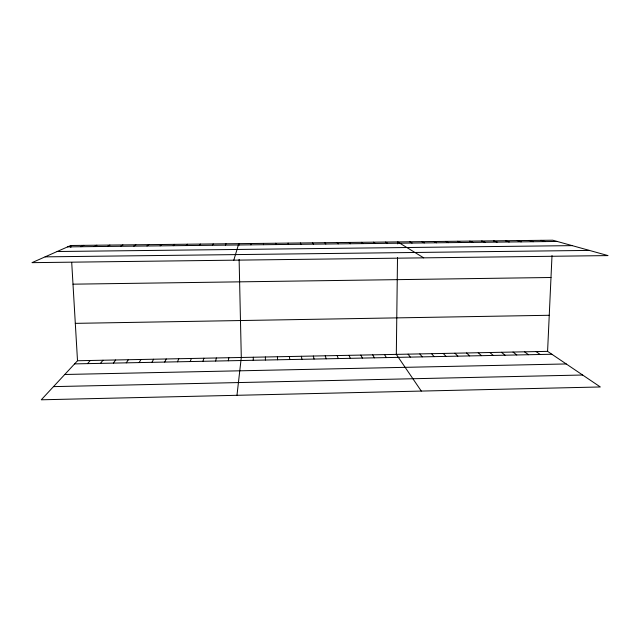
<?xml version="1.0" encoding="UTF-8"?>
<svg xmlns="http://www.w3.org/2000/svg" width="640" height="640" viewBox="0 0 640 640"><rect width="100%" height="100%" fill="white"/><g stroke="black" fill="none" stroke-linecap="round" stroke-linejoin="round"><path stroke-width="0.96" d="M263.472 244.704L263.48 243.384M397.512 257.464L396.32 354.384L421.288 391.072M397.68 243.856L397.712 241.912L423.704 257.856M547.584 351.36L77.512 360.744L41.28 399.792L600.328 386.968L547.584 351.36L552.008 255.576M253.192 360.28L253.36 357.232M236.968 395.304L241.296 357.472L239.112 259.392M250.928 244.848L251.128 243.52M228.304 360.784L228.848 357.72M215.632 361.04L216.376 357.968M233.8 260.184L238.76 243.656L238.808 245.624M202.944 361.296L203.872 358.224M190.224 361.552L191.352 358.472M177.48 361.808L178.8 358.72M225.392 245.128L225.992 243.792M164.704 362.072L166.224 358.968M151.912 362.328L153.632 359.224M212.392 245.272L213.192 243.936M139.088 362.584L141.008 359.472M126.24 362.848L128.36 359.728M113.368 363.104L115.68 359.976M199.36 245.416L200.376 244.072M100.464 363.368L102.984 360.232M87.544 363.624L90.264 360.488M186.312 245.56L187.528 244.216M173.224 245.704L174.648 244.36M160.12 245.848L161.752 244.496M146.984 245.992L148.824 244.64M133.824 246.144L135.872 244.784M120.64 246.288L122.896 244.928M107.424 246.432L109.888 245.064M94.176 246.576L96.856 245.208M80.904 246.728L83.8 245.352M70.72 245.496L32 262.656L608 255.592L552.72 240.208L70.72 245.496L70.832 247.488M53.496 386.624L582.632 375.016M74.592 363.888L551.864 354.256M64.76 374.488L566.24 363.952M75.304 323.36L549.256 315.28M73 284.176L551 277.496M67.608 246.872L557.184 241.456M57.128 251.52L572.208 245.632M45.096 256.856L589.392 250.416M540.928 240.344L545.216 241.584M529.12 240.472L533.232 241.72M517.288 240.6L521.216 241.856M505.432 240.728L509.184 241.984M493.552 240.864L497.128 242.12M481.656 240.992L485.04 242.256M469.728 241.12L472.936 242.384M457.784 241.256L460.808 242.52M445.816 241.384L448.656 242.656M433.824 241.512L436.48 242.792M421.808 241.648L424.28 242.928M409.768 241.776L412.056 243.064M385.624 242.04L387.528 243.336M536.08 351.592L540.192 354.488M524.552 351.824L528.496 354.728M373.512 242.176L375.232 243.472M513.008 352.056L516.776 354.96M501.432 352.28L505.032 355.2M361.384 242.312L362.912 243.608M489.84 352.512L493.264 355.432M478.224 352.744L481.48 355.672M466.592 352.976L469.672 355.912M349.224 242.44L350.568 243.744M454.936 353.208L457.84 356.152M443.256 353.448L445.984 356.392M337.048 242.576L338.2 243.88M431.552 353.68L434.104 356.632M419.832 353.912L422.208 356.872M408.088 354.144L410.288 357.112M324.848 242.712L325.808 244.016M384.528 354.616L386.368 357.592M312.616 242.848L313.392 244.152M372.712 354.848L374.384 357.84M360.88 355.088L362.368 358.08M300.368 242.976L300.944 244.288M349.024 355.328L350.328 358.32M337.144 355.56L338.272 358.568M325.24 355.8L326.184 358.808M288.096 243.112L288.48 244.432M313.32 356.04L314.08 359.056M301.376 356.272L301.952 359.296M275.8 243.248L275.984 244.568M289.4 356.512L289.792 359.544M277.408 356.752L277.616 359.792M71.712 262.432L77.512 360.744M265.4 356.992L265.416 360.04"/></g></svg>
